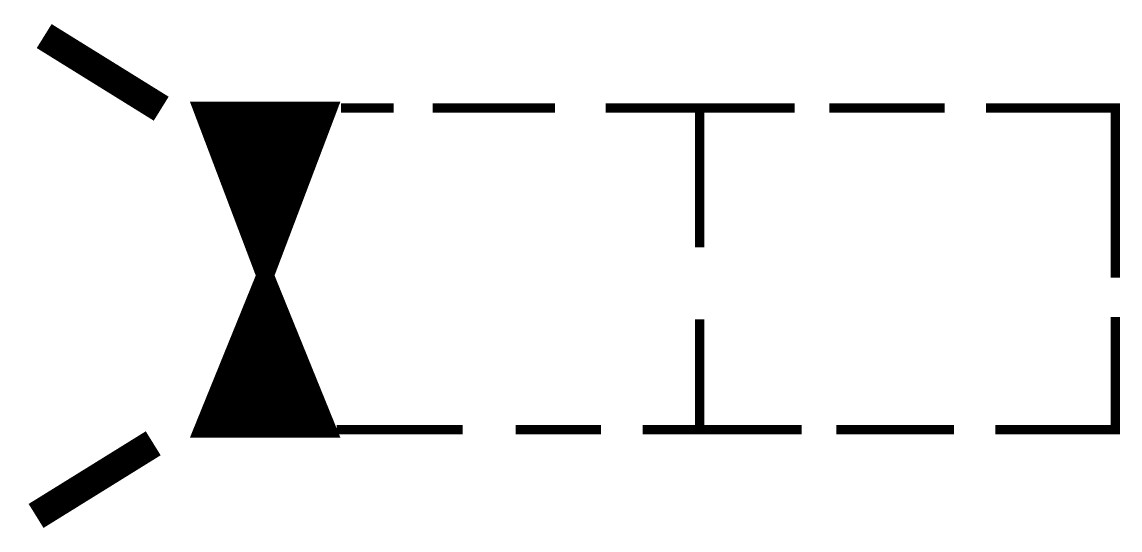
# Model space of a CAD drawing. Extents: x -0.1 to 11.6, y 0 to 5.4.
import ezdxf

# ---------------------------------------------------------------- set-up
doc = ezdxf.new("R2010")
doc.units = 0
doc.header["$LTSCALE"] = 5e-05
doc.header["$MEASUREMENT"] = 0
doc.layers.get('0').update_dxf_attribs({"linetype": 'CONTINUOUS'})

msp = doc.modelspace()

# ---------------------------------------------------------------- linework, layer by layer
at = {"linetype": 'ByBlock', "ltscale": 0.2}
for points, const_width in [([(1.375, 4.497), (0.131, 5.269)], 0.3), ([(3.845, 4.503), (3.285, 4.503)], 0.1), ([(5.561, 4.503), (4.262, 4.503)], 0.1), ([(8.11, 4.503), (6.1, 4.503)], 0.1), ([(9.703, 4.503), (8.477, 4.503)], 0.1), ([(11.517, 2.7), (11.517, 4.503), (10.144, 4.503)], 0.1), ([(7.099, 4.495), (7.099, 3.024)], 0.1), ([(7.099, 2.257), (7.099, 1.085)], 0.1), ([(10.242, 1.085), (11.517, 1.085), (11.517, 2.284)], 0.1), ([(1.29, 0.94), (0.045, 0.168)], 0.3), ([(3.241, 1.085), (4.581, 1.085)], 0.1), ([(5.144, 1.085), (6.051, 1.085)], 0.1), ([(6.492, 1.085), (8.183, 1.085)], 0.1), ([(8.551, 1.085), (9.801, 1.085)], 0.1)]:
    msp.add_lwpolyline(points, dxfattribs=dict(at, const_width=const_width))
msp.add_lwpolyline([(2.48, 4.572, 1.6, 0.2, 0), (2.48, 2.724, 0.2, 1.6, 0), (2.48, 1, 1.6, 1.6, 0)], format="xyseb", dxfattribs=at)

doc.saveas('drawing.dxf')
